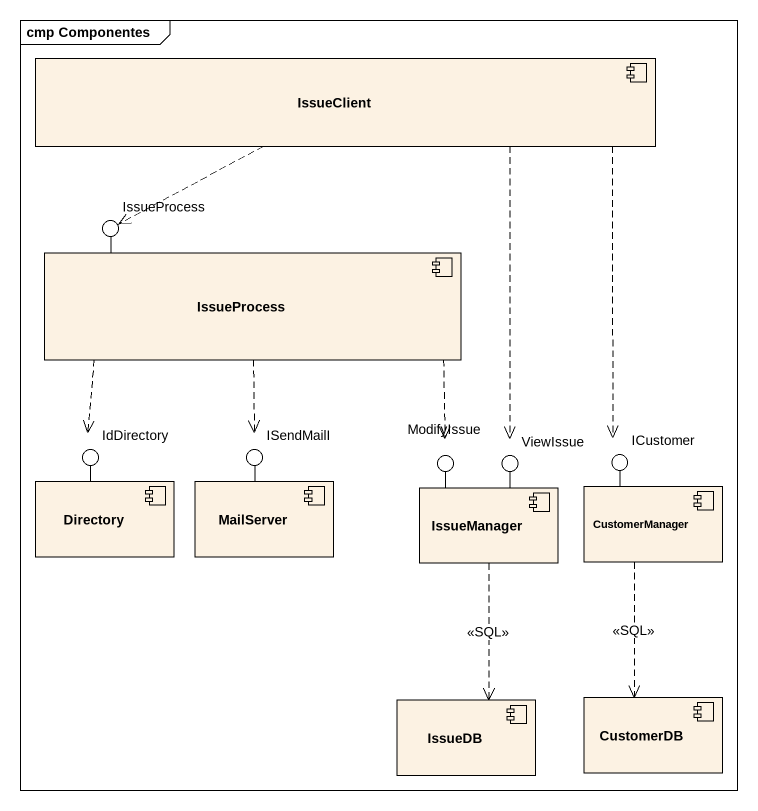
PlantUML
@startuml
mainframe cmp Componentes
component IssueClient
() IssueProcess
component "IssueProcess" as IssueProcess_2
() IdDirectory
() ISendMailI
() ModifyIssue
() ViewIssue
() ICustomer
component Directory
component MailServer
component IssueManager
component CustomerManager
component IssueDB
component CustomerDB
IssueProcess_2 -left- IssueProcess
Directory -up- IdDirectory
MailServer -up- ISendMailI
IssueManager -up- ModifyIssue
IssueManager -up- ViewIssue
CustomerManager -up- ICustomer
IssueClient .left.> IssueProcess
IssueClient ..> ViewIssue
IssueClient ..> ICustomer
IssueProcess_2 ..> IdDirectory
IssueProcess_2 ..> ISendMailI
IssueProcess_2 ..> ModifyIssue
IssueManager ..> IssueDB : <<SQL>>
CustomerManager ..> CustomerDB : <<SQL>>
@enduml
